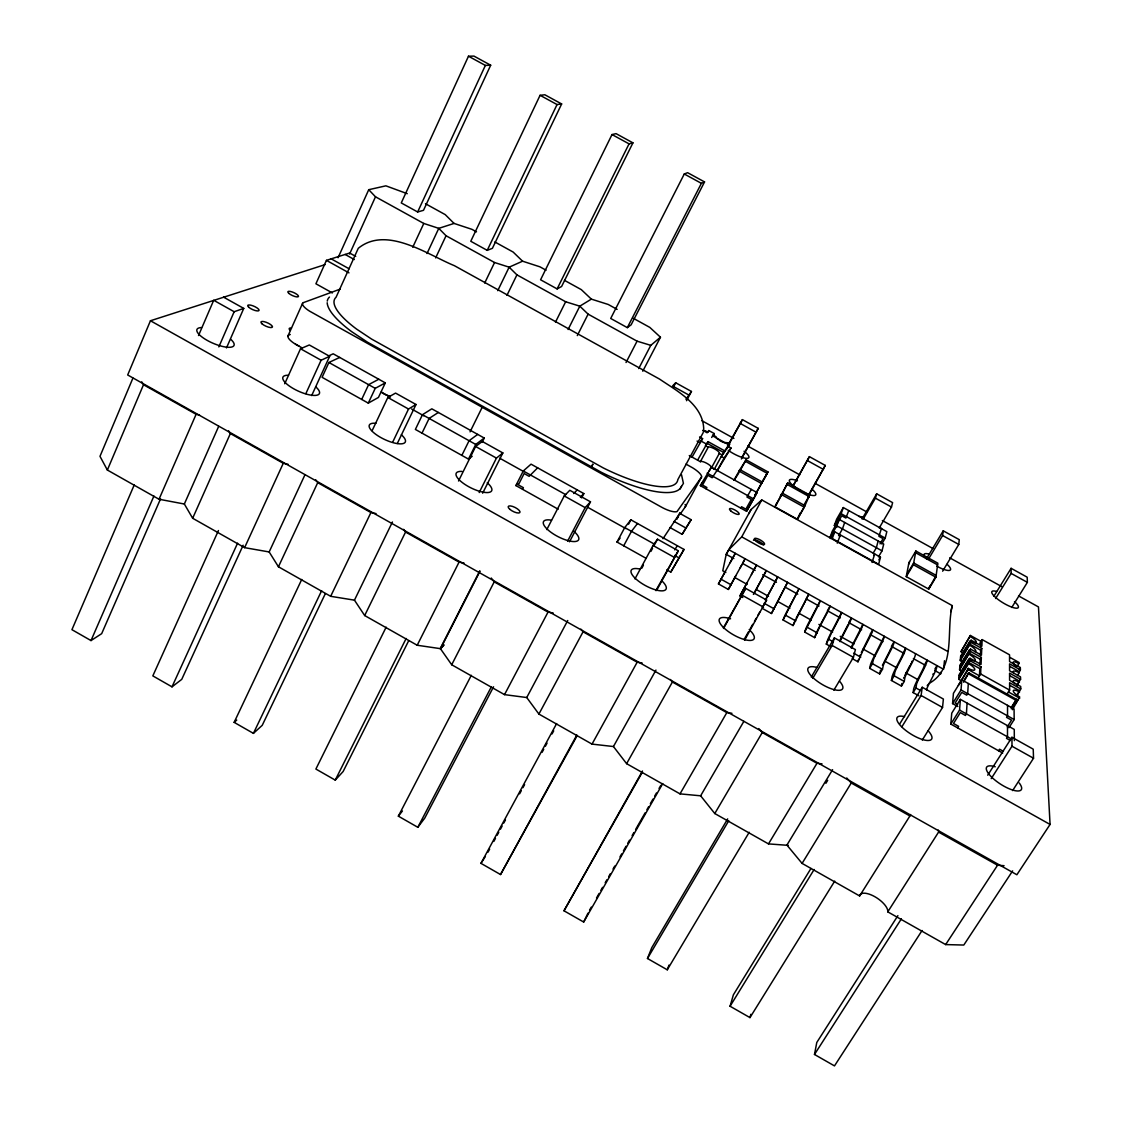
<?xml version="1.0" encoding="UTF-8"?>
<svg xmlns="http://www.w3.org/2000/svg" width="1122" height="1122" viewBox="0 0 1122 1122"><rect width="100%" height="100%" fill="white"/><g stroke="black" fill="none" stroke-linecap="round" stroke-linejoin="round"><path stroke-width="1.5" d="M1007.5 725.654L1007.486 736.817L1006.504 738.36L1010.347 740.52M1007.542 705.345L1007.528 715.85L1006.56 717.365L1011.539 720.142L1007.346 726.747M703.732 429.628C703.522 404.818 677.253 391.185 659.61 379.124L454.354 265.662C427.524 254.68 386.515 225.284 358.283 248.299L336.067 297.246A77.348 21.444 25.5 0 0 356.712 329.181L371.508 339.026L603.257 467.916A76.871 21.991 27.6 0 0 677.828 479.641L703.256 432.489M978.132 677.954L980.628 673.971L980.937 666.777L969.815 660.592L969.955 658.263L981.049 664.42L981.357 657.45L970.39 651.363L970.53 649.091L981.455 655.164L981.764 648.39L970.951 642.387L971.091 640.199L981.862 646.174L982.143 639.596L1009.548 654.813L1009.562 661.559L1020.347 667.562L1020.389 669.862L1017.528 675.584M979.787 668.628L979.464 675.837L968.202 669.568L968.286 668.375A7.391 2.132 31.6 0 0 974.836 669.553A7.391 2.132 31.6 0 0 968.595 663.621L968.665 662.443L979.787 668.628L980.937 666.777M979.983 664.519L980.221 659.273L981.357 657.45M980.404 655.276L980.642 650.185L981.764 648.39M980.824 646.314L981.049 641.377L970.404 635.473L961.007 651.658A7.041 2.006 31.4 0 1 962.564 652.611M967.08 703.115L966.407 713.887L965.425 715.457L960.306 712.596L953.49 723.48L958.609 726.341L957.627 727.883M968.314 683.494L967.683 693.648L966.729 695.163L961.764 692.4L955.145 703.003L957.627 704.392M968.819 660.101L968.889 658.923L959.212 674.532L958.833 679.329A7.363 2.188 31.7 0 1 960.474 680.325M961.091 670.746L959.576 669.834L969.268 653.186L980.221 659.273M969.408 650.9L969.478 649.778L959.941 665.178L959.576 669.834M963.363 662.625A7.139 2.062 31.5 0 0 960.306 660.606L969.843 644.196L980.642 650.185M969.983 641.98L970.053 640.886L960.656 656.104L960.306 660.606M961.007 651.658L970.404 635.473M963.602 682.218L968.805 672.779L1016.434 699.287L1011.231 708.753M1002.689 753.058L950.811 724.083L959.562 710.072L960.362 699.357L1014.26 729.412L1014.344 740.632M957.851 706.537L952.564 703.592L961.049 689.946L961.792 679.862L1014.078 708.992L1014.176 719.553L1008.973 727.701M958.356 685.416L968.286 668.375M950.811 724.083L951.751 713.171L960.362 699.357M952.564 703.592L953.434 693.326L968.202 669.568M922.284 740.057L942.536 707.449L943.378 699.048L922.228 687.253L899.676 723.985M942.634 571.182L958.777 544.451L959.254 539.654L943.237 530.818L926.463 558.826M928.567 683.719C956.589 668.824 945.79 630.901 952.312 605.642L761.768 499.935L751.067 509.528L748.669 513.834M944.472 660.732L943.574 669.301L728.809 549.696L726.214 554.338L722.778 570.803L725.836 572.5M940.951 672.19L940.769 673.859L934.682 670.479M901.948 726.677L921.12 695.5L922.228 687.253M928.357 559.317L942.606 535.517L943.237 530.818M935.916 577.213L937.838 563.188L915.875 551.028L908.932 562.669L906.253 576.638L928.75 589.12L935.916 577.213L913.364 564.717L915.875 551.028M913.14 692.597L915.973 687.982L916.548 684.125A10.771 1.374 -60.9 0 1 918.778 678.922L924.093 668.488A12.623 1.599 -60.9 0 0 926.856 661.7L927.081 660.115L924.121 665.907A6.998 0.884 -60.9 0 1 922.312 670.367L917.768 679.259A16.465 2.118 -60.9 0 0 913.715 688.712L913.14 692.597L918.89 695.794M929.801 585.965L929.605 587.339L936.169 575.418L913.687 562.963L906.59 574.857M928.75 589.12L929.016 587.283M915.538 653.691L915.286 655.262A12.608 1.501 -60.9 0 1 912.481 662.022L907.151 672.443A10.757 1.304 -60.9 0 0 904.893 677.618L904.248 681.433L901.429 686.061L891.387 680.451L892.088 676.65A16.451 1.879 -60.9 0 1 896.24 667.253L900.812 658.39A6.984 0.785 -60.9 0 0 902.677 653.958L905.664 648.193L905.384 649.75A12.608 1.431 -60.9 0 1 902.537 656.482L897.179 666.875A10.757 1.234 -60.9 0 0 894.907 672.05L894.192 675.823L891.387 680.451M901.429 686.061L901.85 683.494M915.019 552.739L914.795 554.002L915.566 552.697L937.599 564.899M909.619 561.799L908.61 564.38M922.074 930.517L834.488 1065.9L814.488 1054.47L816.788 1042.464L897.895 915.636M869.662 668.333L872.453 663.691L873.281 659.988A10.757 1.08 -60.9 0 1 875.623 654.855L881.008 644.491A12.594 1.248 -60.9 0 0 883.94 637.801L884.262 636.272L874.739 655.262A16.451 1.655 -60.9 0 0 870.504 664.603L869.662 668.333L879.69 673.929L882.481 669.287L883.266 665.556A10.757 1.15 -60.9 0 1 885.567 660.409L890.938 650.017A12.608 1.332 -60.9 0 0 893.827 643.313L894.136 641.77L891.373 646.356M879.69 673.929L880.461 670.157M852.257 658.614L857.979 661.812L861.654 653.509A10.743 1.01 -60.9 0 1 864.024 648.39L869.424 638.039A12.594 1.164 -60.9 0 0 872.397 631.377L872.762 629.863L870.027 634.449M857.979 661.812L858.582 659.343M880.447 557.171L878.652 564.31L832.258 538.574L834.684 531.786L880.447 557.171L878.849 559.864M878.484 556.877L882.018 550.86L883.715 544.086L839.116 519.374L832.244 531.281L829.859 537.873L836.816 525.811L839.116 519.374M881.766 543.974L885.216 538.097L886.829 531.646L843.323 507.565L836.619 519.22L834.347 525.475L837.096 527.003M833.856 690.184L853.435 657.338L855.399 649.596L834.375 637.871L811.276 677.057M879.255 527.943L891.485 507.046L892.607 502.628L876.675 493.82L862.047 519.009M950.741 611.714L952.312 605.642M878.133 540.986L876.366 547.732L873.225 553.076M881.387 528.63L878.933 536.344L883.07 538.644L879.999 543.861M810.954 868.47L733.367 994.849L730.071 1006.238L749.973 1017.612L750.842 1014.316M869.746 635.613L863.183 648.825A16.437 1.529 -60.9 0 0 862.215 650.704M926.506 689.89L926.548 689.707A10.771 1.445 -60.9 0 1 928.75 684.49L934.051 674.042A12.623 1.669 -60.9 0 0 936.772 667.225L936.982 665.627L934.878 669.049M812.735 678.361L832.145 645.459L834.375 637.871M863.239 519.079L875.398 498.154L876.675 493.82M826.311 644.126L830.14 635.922A10.743 0.785 -60.9 0 1 832.58 630.859L838.036 620.536A12.58 0.912 -60.9 0 0 841.135 613.958L841.57 612.5L831.837 631.335A16.423 1.206 -60.9 0 0 827.405 640.55L826.311 644.126L830.589 646.524M680.297 513.988L685.57 506.429L701.629 476.822A15.428 4.292 28.4 0 0 692.723 467.874L686.019 464.129M804.684 632.051L816.606 608.601A12.58 0.743 -60.9 0 0 819.775 602.065L820.266 600.635L810.435 619.4A16.409 0.982 -60.9 0 0 805.891 628.544L804.684 632.051L814.656 637.633L818.541 629.456A10.729 0.701 -60.9 0 1 821.009 624.407L826.493 614.113A12.58 0.813 -60.9 0 0 829.621 607.549L830.098 606.104L827.405 610.705M814.656 637.633L815.82 634.084M844.684 522.459L842.454 528.939L838.583 535.643M848.751 510.58L845.89 518.041L841.752 515.769L836.479 524.928M834.347 525.475L841.135 513.694L843.323 507.565M783.072 619.989L798.99 588.784L789.047 607.479A16.395 0.757 -60.9 0 0 784.418 616.567L783.072 619.989L793.044 625.557L808.794 594.253L806.129 598.853M727.673 818.892L651.756 947.697L647.478 958.497L667.267 969.801L668.993 965.102M793.044 625.557L794.334 622.093M805.736 599.947L804.979 601.602M826.97 612.009L826.325 613.496M840.013 641.644L840.083 641.461A10.743 0.856 -60.9 0 1 842.496 636.384L847.952 626.062A12.58 0.982 -60.9 0 0 850.995 619.456L851.416 617.984L848.695 622.57M771.459 613.51L787.532 582.402L771.459 613.51L762.918 608.741M848.134 624.407L841.724 636.861A16.423 1.304 -60.9 0 0 839.859 640.508M325.1 264.61L150.446 320.752L127.684 374.972L1016.869 874.753L1050.066 824.446L1038.467 606.932L1018.58 595.922M132.915 378.114L99.984 456.331L107.361 470.034L159.029 499.248L184.345 504.016L192.661 518.266L244.61 547.648L269.168 551.954L278.438 566.778L330.667 596.315L354.454 600.158L364.678 615.543L417.202 645.248L440.203 648.628L443.695 644.926M107.361 470.034L143.504 384.734L141.751 381.845M134.247 484.9L71.934 629.68L91.008 640.578L101.667 633.664L160.572 498.813M198.524 335.534L213.699 300.289L234.161 311.72L243.755 308.41L223.544 297.134M91.008 640.578L153.924 496.036M218.846 346.894L234.161 311.72M744.601 640.255L766.592 600.06L745.695 588.405L723.381 627.871M809.032 494.984L825.273 465.42L809.411 456.654L793.086 485.63M159.029 499.248L196.112 414.298L199.492 415.056M226.49 347.932L243.755 308.41M184.345 504.016L218.692 426.318M808.738 496.695L808.247 497.817L808.99 496.499L787.013 484.339L786.284 485.658M804.264 507.214L809.649 495.012L787.742 482.895L774.965 506.849L797.391 519.29L804.264 507.214L781.768 494.746L774.965 506.849M192.661 518.266L230.361 433.555L228.593 430.848M797.391 519.29L800.196 513.02M287.975 335.941L302.547 303.417M355.716 256.391L349.657 253.025L326.432 260.36L315.913 283.782L332.378 292.94M338.073 257.737L368.731 189.702L385.884 185.831L407.258 193.685M218.453 530.524L152.83 675.893L172.003 686.846L181.736 679.371L243.151 545.222M284.722 383.752L300.514 348.746L309.307 344.973L329.644 356.319L311.678 395.575M349.573 254.077L375.491 196.799L368.731 189.702M172.003 686.846L237.598 543.16M305.871 393.598L321.102 360.232L329.644 356.319M468.477 56.212L401.269 202.928L417.65 211.974L423.499 210.319L490.679 65.216L473.961 56.1L468.477 56.212L485.363 65.427L490.679 65.216M339.7 357.441L328.9 362.49L322.098 377.315L368.297 403.121L378.451 397.44L385.309 382.883L333.192 353.809L328.522 355.955M244.61 547.648L283.277 463.288L288.186 464.34M417.65 211.974L485.363 65.427M269.168 551.954L304.946 474.802M412.756 247.233L423.793 223.46L438.772 228.355L446.051 235.746L494.564 262.52L509.136 267.176L516.919 274.862L565.656 301.762L579.808 306.166L588.11 314.146L637.072 341.172L650.788 345.338L660.465 337.217L649.792 327.386L633.467 318.382M278.438 566.778L317.722 482.656L315.745 479.823M427.005 253.544L438.772 228.355L454.073 223.432L471.941 229.337L476.513 231.861M361.691 399.432L368.605 384.65L378.787 379.236M435.645 257.906L446.051 235.746M368.297 403.121L375.225 388.352L385.309 382.883M325.324 593.678L262.225 725.331L253.418 733.367L234.147 722.358L301.748 579.443M372.125 430.666L387.833 397.483L395.561 393.093L416.01 404.495L397.314 443.485M540.075 95.3L470.777 241.272L487.228 250.36L492.404 248.313L561.645 103.953L544.857 94.781L540.075 95.3L557.045 104.556L561.645 103.953M253.418 733.367L321.649 590.691M392.686 442.166L408.52 409.025L416.01 404.495M487.228 250.36L557.045 104.556M330.667 596.315L370.919 512.558L376.024 513.581M484.704 283.025L494.564 262.52M482.109 442.391L484.255 438.057L431.816 408.815L422.461 414.705L415.378 429.431L468.491 459.094L472.18 456.275M422.012 433.134L429.123 418.422L438.351 412.461M497.747 290.668L509.136 267.176L522.572 261.188L539.934 266.826L546.063 270.206M642.471 771.01L564.001 910.798L583.678 922.046L587.97 913.168M723.592 628.488L745.695 588.405M793.1 486.163L809.411 456.654M354.454 600.158L392.434 521.982M506.962 295.324L516.919 274.862M742.792 597.507L739.959 595.922L756.509 565.123L751.417 574.506M364.678 615.543L405.561 532.038L403.597 529.36M612.009 134.556L540.58 279.785L557.129 288.915L561.603 286.489L632.934 142.845L616.062 133.644L612.009 134.556L629.049 143.854L632.934 142.845M470.062 431.858L482.194 407.272M461.843 455.378L469.08 440.722L477.692 434.396M468.491 459.094L475.742 444.438L484.255 438.057M386.15 627.17L315.885 769.047L335.254 780.113L343.136 771.515L408.66 640.802M458.533 481.001L475.63 446.486L482.292 441.465L502.852 452.937L482.656 493.203M557.129 288.915L629.049 143.854M555.488 322.154L565.656 301.762M335.254 780.113L406.15 638.474M479.192 492.558L496.443 458.099L502.852 452.937M753.998 593.664L761.88 579.106M568.083 329.531L579.808 306.166L591.364 299.125L608.236 304.469L617.142 309.377M765.821 599.569L777.728 576.946L765.316 600.004M417.202 645.248L459.066 562.108L463.989 563.02M577.297 335.59L588.11 314.146M775.919 505.124L776.508 503.96L775.751 505.293M781.655 493.764L780.365 496.19M781.207 495.714L787.742 482.895M825.932 614.295L821.08 623.453M558.181 509.206L515.882 485.574L523.287 470.974L531.043 464.157L583.833 493.582L581.589 497.888M804.797 601.981L803.885 603.748M440.203 648.628L479.683 571.014M788.289 845.357L768.5 843.898L714.784 813.534L700.633 795.807L680.016 793.871L626.609 763.661L613.439 746.537L592.023 744.11L538.911 714.069L526.737 697.533L504.521 694.63L451.703 664.757L440.511 648.797L479.992 571.196M522.557 489.29L523.371 487.677L518.364 484.886L524.128 473.526L529.149 476.331L537.634 467.832M684.28 173.994L610.705 318.466L627.324 327.638L631.125 324.819L704.546 181.918L687.59 172.676L684.28 173.994L701.39 183.335L704.546 181.918M451.703 664.757L494.213 581.869L491.254 578.026M627.324 327.638L701.39 183.335M906.169 672.793L909.97 665.388M725.485 571.14L718.445 583.917L728.36 589.457L735.723 575.937M728.36 589.457L734.377 578.363M626.034 362.532L637.072 341.172M493.554 686.804L424.761 818.106L417.819 827.293L398.352 816.157L471.31 675.318M546.807 529.584L564.24 495.938L569.808 490.286L590.481 501.815L569.527 541.8M638.713 368.577L650.788 345.338M884.655 660.802L889.255 651.938A6.984 0.743 -60.9 0 0 890.167 650.087M642.766 371.2L660.465 337.217M417.819 827.293L491.422 686.692M567.578 541.211L585.165 507.621L590.481 501.815M504.521 694.63L548.027 612.107L553.132 612.977M674.084 385.856L675.71 382.77L691.447 391.466L686.524 400.708M526.737 697.533L567.732 620.508M685.977 399.348L691.447 391.466M753.395 594.38L760.982 580.467M646.132 558.335L617.002 542.052L624.73 527.578L630.887 519.823L683.999 549.443L670.788 572.108L666.749 569.85M628.601 524.114L630.887 519.823M623.706 545.811L631.462 531.337L637.506 523.525M538.911 714.069L583.061 631.798L580.916 629.147M718.445 583.917L724.223 573.412M803.618 604.225L798.906 612.977A16.409 0.856 -60.9 0 0 796.157 618.25M692.064 457.089L702.582 438.618L699.581 436.949M702.582 438.618L699.876 442.629L697.071 441.072M711.643 437.468L714.251 433.569L708.838 430.568L707.94 432.236L705.233 430.736A6.185 1.585 28.3 0 1 702.933 430.75M697.604 460.16L708.108 441.675L724.7 450.862L728.893 444.845L712.554 435.799L714.251 433.569M707.197 443.358L723.774 452.545L722.105 454.943L719.314 453.4A6.353 1.669 28.5 0 0 714.742 448.968A6.353 1.669 28.5 0 0 708.206 447.243L705.415 445.7L708.108 441.675M576.974 735.99L500.538 874.543L480.959 863.351L556.638 723.564M634.954 578.91L653.032 545.488L657.506 539.205L678.291 550.804L656.566 590.509M487.986 852.201L489.655 849.13M493.82 841.444L495.475 838.372M497.144 835.301L498.799 832.229M500.468 829.158L502.137 826.087M503.792 823.015L505.461 819.944M519.598 793.829L521.267 790.758M522.936 787.686L524.591 784.615M542.066 752.357L543.721 749.286M545.39 746.214L547.059 743.143M552.052 733.928L553.707 730.857M641.77 568.265L643.425 565.207M650.872 551.449L652.527 548.378M654.196 545.32L657.506 539.205M689.273 455.546L700.366 461.703L708.206 447.243M728.809 549.696L741.74 536.863L761.768 499.935M761.249 579.976L766.298 570.579L762.301 578.335M700.338 485.672L711.32 467.215L757.041 492.572L746.565 511.337L700.338 485.672L703.732 480.819M709.076 471.352L711.32 467.215M714.518 468.954L711.46 467.846L719.314 453.4M714.223 469.389L722.105 454.943M722.722 454.48L724.7 450.862M727.491 445.897L742.413 419.642L758.22 428.366L741.376 458.996M729.034 444.172L742.413 419.642M726.944 448.421L728.893 444.845M728.052 447.033L729.595 444.214L726.888 442.713A6.199 1.585 28.5 0 1 719.146 440.189M706.117 488.869L706.874 487.481L702.54 485.083L707.856 475.321L712.19 477.734L717.028 470.384M742.68 563.314L745.092 558.77L740.225 567.662M669.946 527.508L682.148 534.31L691.124 519.696L679.736 513.357M724.111 458.014L717.295 470.497L730.997 448.001L728.29 446.5L721.334 456.472L724.111 458.014L730.997 448.001M691.124 519.696L682.148 534.31M500.538 874.543L576.848 735.008M655.851 590.593L678.291 550.804M670.788 572.108L683.999 549.443M746.845 583.047L739.959 595.922M741.712 457.706L758.22 428.366M741.866 564.815L733.886 579.134M733.998 480.16L739.931 469.613L762.287 482.011M739.426 471.773L746.116 459.838L767.953 471.927L754.699 495.615L767.168 473.344L745.246 461.198M592.023 744.11L637.17 662.218L642.093 662.976M731.32 560.551L735.317 553.328L724.055 573.651M751.067 509.528L726.214 554.338L733.83 558.574M730.156 562.655L730.899 561.337M740.772 508.126L741.544 506.737L745.892 509.15L751.291 499.43L746.943 497.018L751.319 489.402M613.439 746.537L655.949 670.086M746.565 511.337L757.041 492.572M626.609 763.661L672.401 682.022L670.269 679.483M767.953 471.927L761.445 483.484L739.019 471.058L746.116 459.838M781.782 494.578L782.539 493.231L804.951 505.643L798.107 517.705M564.001 910.798L642.415 772.076M807.994 495.882L825.273 465.42M803.787 505.335L809.649 495.012M589.555 910.166L591.294 907.123M596.511 897.993L599.12 893.435M600.859 890.391L602.584 887.348M605.193 882.776L606.932 879.732M608.671 876.689L610.41 873.645M613.019 869.087L614.758 866.044M619.961 856.913L621.7 853.87M623.439 850.827L626.048 846.254M627.787 843.211L629.526 840.168M632.121 835.61L633.86 832.566M635.599 829.523L645.15 812.791M646.889 809.747L648.628 806.704M650.367 803.661L652.976 799.088M654.715 796.045L656.454 793.002M659.049 788.443L660.788 785.4M744.096 639.47L748.416 631.896M750.155 628.853L752.75 624.309M754.475 621.279L756.214 618.25M757.939 615.221L759.678 612.191M762.273 607.633L766.592 600.06M583.678 922.046L662.751 783.577M680.016 793.871L726.818 712.61L731.951 713.297M830.771 538.56L834.684 531.786M839.607 536.316L840.392 534.956L837.25 543.16M700.633 795.807L743.858 721.348M714.784 813.534L762.259 732.526L758.809 728.571M873.926 555.348L874.711 553.988L872.046 562.459M647.478 958.497L728.753 820.715M667.267 969.801L749.201 832.286M906.253 576.638L913.364 564.717M768.5 843.898L816.984 763.283L822.019 763.872M832.58 769.678L786.915 845.076L802.09 863.407L859.634 895.945A16.423 6.774 34.1 0 1 874.837 896.702A16.423 6.774 34.1 0 1 887.783 911.863L945.65 944.584L963.798 945.047L1012.633 870.868M825.89 783.31L827.685 780.351M802.09 863.407L851.247 783.002L846.731 777.981M730.071 1006.238L814.137 869.494M993.924 596.175L1011.118 568.321L1027.191 577.199L1027.373 582.36L1011.749 607.479M995.607 598.531L1011.132 573.398L1011.118 568.321M960.572 657.226L971.091 640.199M960.39 659.47L970.951 642.387M959.857 666.342L970.53 649.091M959.675 668.656L970.39 651.363M959.114 675.739L969.955 658.263M979.787 643.397L982.143 639.596M958.931 678.123L969.815 660.592M958.833 679.329L968.595 663.621M749.973 1017.612L834.712 881.121M963.7 680.998L968.805 672.779M859.634 895.945L909.9 815.96A16.704 6.101 33.2 0 1 910.601 814.53M734.167 480.286L738.697 473.091M1017.402 666.384L1019.099 662.513L1009.968 657.436M1019.225 669.343L1020.347 667.562M1007.093 694.083L1009.618 690.1L1009.604 682.723L1020.754 688.922L1016.883 695.023M1016.756 685.276L1020.571 679.259L1020.529 676.875L1009.576 670.788L1009.562 663.845L1020.389 669.862M1016.77 686.468L1019.421 681.068L1009.814 675.725M1016.897 696.271L1019.589 690.759L1009.828 685.332M1011.231 707.477L1016.434 699.287M1012.409 708.431L1014.232 705.57M1016.055 702.709L1018.79 698.417M1012.423 709.707L1019.702 696.972A7.447 2.118 32.1 0 1 1013.236 690.928A7.447 2.118 32.1 0 1 1019.603 691.994M887.783 911.863L938.581 832.089A16.704 6.101 33.2 0 0 938.244 830.07M998.58 750.758L999.576 749.216L1003.419 751.361M987.711 775.204L1011.946 737.294L1033.222 749.159L1033.53 758.234L1012.605 790.589M814.488 1054.47L901.387 918.834M991.217 778.626L1011.988 746.214L1011.946 737.294M480.959 863.351L485.391 856.479M679.834 489.206L683.424 483.372L681.517 474.732M945.65 944.584L997.556 865.23L1004.078 865.693M674.645 549.836L677.351 545.741M662.976 538.728L680.072 512.88L676.622 519.22L678.459 516.597M727.996 446.514L729.595 444.214M701.587 476.99L677.001 511.59A15.568 4.656 28.3 0 1 661.209 506.976L309.574 311.145A16.788 4.754 24.6 0 1 302.94 302.786L340.261 289.097M708.838 430.568L707.112 432.783L702.667 430.329M617.002 542.052L620.129 538.083M398.352 816.157L402.433 810.996M440.511 648.797L443.989 645.094M580.369 497.242L583.833 493.582M573.707 493.526L577.213 489.907M675.71 382.77L672.513 386.024L688.403 394.79M684.869 507.439L685.626 506.26A15.329 4.53 28.4 0 0 685.093 504.451M515.882 485.574L518.126 483.568M234.147 722.358L236.728 720.1M482.165 407.3L483.175 406.599M290.247 334.482L288.382 335.268A16.676 5.021 24.4 0 0 294.876 343.823L299.223 346.277M425.49 203.741L445.238 214.625L454.073 223.432M494.816 241.959L513.133 252.043L522.572 261.188M564.464 280.346L581.308 289.63L591.364 299.125M375.491 196.799L423.793 223.46M739.861 423.232L755.807 432.054M807.489 460.623L823.506 469.473M875.398 498.154L891.485 507.046M942.606 535.517L958.777 544.451M1011.132 573.398L1027.373 582.36M701.783 420.638L733.914 438.422M747.687 446.037L799.734 474.83M815.035 483.302L867.068 512.095M882.369 520.552L932.873 548.504M949.703 557.816L1001.736 586.61M713.34 435.224L716.046 436.724A6.199 1.585 28.5 0 0 717.94 439.333M841.135 513.694L885.216 538.097M700.787 440.918L706.341 444.003M836.816 525.811L882.018 550.86M345.141 254.456L354.3 259.533M331.2 258.859L349.124 268.789M326.432 260.36L348.984 272.87M707.169 473.119L753.521 498.841M1009.786 666.384L1019.267 671.657M1020.571 679.259L1009.576 673.144L1009.59 680.297L1020.711 686.482L1020.754 688.922M741.74 536.863L947.711 651.447M980.628 673.971L1009.618 690.1M1008.44 691.951L1019.716 698.235M968.735 673.985L1016.448 700.549M674.084 521.407L685.654 527.859M742.96 563.665L755.134 570.453M762.736 574.688L776.438 582.318M785.568 587.395L797.742 594.183M806.872 599.274L819.032 606.048M828.162 611.139L840.336 617.913M849.466 623.005L861.64 629.779M870.77 634.87L882.944 641.658M892.074 646.735L904.248 653.523M913.378 658.6L925.552 665.388M961.049 689.946L1014.176 719.553M734.98 577.606L747.196 584.422M756.34 589.527L768.542 596.329M777.7 601.434L789.902 608.236M799.06 613.341L811.262 620.157M818.892 624.407L832.622 632.065M840.252 636.314L853.982 643.972M863.141 649.077L875.342 655.879M884.487 660.984L896.702 667.8M905.847 672.905L918.062 679.708M959.562 710.072L1011.609 739.103M721.067 579.233L730.997 584.772M764.166 603.285L774.138 608.839M785.765 615.333L795.736 620.901M807.391 627.394L817.377 632.976M829.046 639.484L833.337 641.868M853.604 653.172L860.756 657.169M872.453 663.691L882.481 669.287M894.192 675.823L904.248 681.433M915.973 687.982L920.278 690.381M328.9 362.49L375.225 388.352M422.461 414.705L475.742 444.438M523.287 470.974L565.726 494.648M624.73 527.578L653.944 543.875M674.645 555.432L678.698 557.69M295.507 344.202L302.253 347.974M381.242 392.055L390.358 397.132M411.634 408.997L423.779 415.785M499.711 458.197L524.03 471.773M587.858 507.382L625.852 528.588M300.514 348.746L321.102 360.232M387.833 397.483L408.52 409.025M475.63 446.486L496.443 458.099M564.24 495.938L585.165 507.621M653.032 545.488L674.084 557.241M742.343 595.333L763.507 607.142M832.145 645.459L853.435 657.338M921.12 695.5L942.536 707.449M1011.988 746.214L1033.53 758.234M150.446 320.752L1050.066 824.446M143.504 384.734L196.112 414.298M230.361 433.555L283.277 463.288M317.722 482.656L370.919 512.558M405.561 532.038L459.066 562.108M494.213 581.869L548.027 612.107M583.061 631.798L637.17 662.218M672.401 682.022L726.818 712.61M762.259 732.526L816.984 763.283M851.247 783.002L909.9 815.96M938.581 832.089L997.556 865.23M969.184 654.322L970.712 655.234A7.279 2.062 31.5 0 1 973.475 660.746M290.261 330.401A6.157 1.823 24.3 0 1 291.468 328.101M230.922 339.475A20.182 6.325 23.3 0 1 227.275 347.231A20.182 6.325 23.3 0 1 201.988 337.007A20.182 6.325 23.3 0 1 201.469 327.568M315.899 386.978A20 6.437 24.2 0 1 312.786 395.365A20 6.437 24.2 0 1 287.316 384.481A20 6.437 24.2 0 1 288.494 375.267M744.054 451.226A15.035 3.857 28.6 0 1 746.382 458.351A15.035 3.857 28.6 0 1 728.262 450.329M725.415 442.503A15.035 3.857 28.6 0 1 729.454 443.442M401.339 434.747A19.873 6.536 25.2 0 1 398.829 443.793A19.873 6.536 25.2 0 1 373.191 432.236A19.873 6.536 25.2 0 1 375.94 423.289M487.243 482.769A19.789 6.62 26.3 0 1 485.994 492.544A19.789 6.62 26.3 0 1 460.539 481.1A19.789 6.62 26.3 0 1 462.04 471.436M573.623 531.057A19.775 6.676 27.4 0 1 572.725 541.505A19.775 6.676 27.4 0 1 546.779 528.757A19.775 6.676 27.4 0 1 551.491 520.187M661.756 580.761A19.817 6.718 28.6 0 1 659.526 590.705A19.817 6.718 28.6 0 1 633.916 576.974A19.817 6.718 28.6 0 1 640.003 569.092M749.159 629.61A19.93 6.732 29.8 0 1 747.336 640.213A19.93 6.732 29.8 0 1 721.278 625.066A19.93 6.732 29.8 0 1 730.59 618.811M839.537 681.222A20.098 6.732 30.9 0 1 835.119 689.89A20.098 6.732 30.9 0 1 810.336 674.855A20.098 6.732 30.9 0 1 816.732 667.394M928.048 730.717A20.336 6.704 32 0 1 925.089 740.183A20.336 6.704 32 0 1 900.082 725.177A20.336 6.704 32 0 1 904.598 716.635M389.586 395.912A6.199 1.921 25.2 0 1 381.592 392.279M811.851 489.066A15.091 3.871 29.3 0 1 814.867 495.447A15.091 3.871 29.3 0 1 802.314 491.702M800.94 490.973A15.091 3.871 29.3 0 1 789.411 481.296A15.091 3.871 29.3 0 1 797.447 480.777M1019.239 782.988A20.645 6.662 33 0 1 1012.843 790.098A20.645 6.662 33 0 1 988.636 773.731A20.645 6.662 33 0 1 995.256 766.775M858.919 516.4A15.189 3.871 29.9 0 1 864.164 517.705M879.9 527.116A15.189 3.871 29.9 0 1 881.794 529.065M947.066 564.282A15.301 3.871 30.5 0 1 949.394 570.425A15.301 3.871 30.5 0 1 936.73 566.161M925.44 557.676A15.301 3.871 30.5 0 1 929.24 554.156M1014.498 601.616A15.442 3.857 31.1 0 1 1014.26 607.886A15.442 3.857 31.1 0 1 995.06 596.974A15.442 3.857 31.1 0 1 996.574 591.434M681.447 486.303A82.846 23.828 27.6 0 1 601.392 472.32L367.567 342.252L351.565 331.579A83.351 23.225 25.5 0 1 327.189 302.744M327.273 301.103A83.351 23.225 25.5 0 1 329.489 297.064M753.451 540.271A5.848 1.711 29.3 0 1 757.981 540.902A5.848 1.711 29.3 0 1 763.367 544.801M850.995 647.815A16.437 1.431 -60.9 0 1 853.281 643.299L862.902 624.379L862.523 625.866A12.594 1.08 -60.9 0 1 859.508 632.499L854.08 642.85A10.743 0.94 -60.9 0 0 851.696 647.941M859.859 655.669A16.437 1.529 -60.9 0 1 860.181 654.939M861.331 652.485A16.437 1.529 -60.9 0 1 861.752 651.616M816.283 632.99A16.423 1.08 -60.9 0 1 816.564 632.359M817.223 630.971A16.423 1.08 -60.9 0 1 819.326 626.777M819.803 625.852A16.423 1.08 -60.9 0 1 820.308 624.912M891.036 647.983A6.984 0.743 -60.9 0 1 890.363 649.666M882.425 665.346A16.451 1.767 -60.9 0 1 883.252 663.593M883.701 662.681A16.451 1.767 -60.9 0 1 884.178 661.756M794.811 621.013A16.409 0.856 -60.9 0 1 795.428 619.723M927.221 685.766A16.479 2.216 -60.9 0 1 927.712 684.799M933.322 673.593A6.998 0.926 -60.9 0 1 932.929 674.476M911.99 661.223A6.984 0.827 -60.9 0 1 911.639 662.05M910.98 663.425A6.984 0.827 -60.9 0 1 910.727 663.915M903.589 678.179A16.465 1.992 -60.9 0 1 903.967 677.351M904.781 675.598A16.465 1.992 -60.9 0 1 905.678 673.747M700.366 461.703A6.339 1.725 28.5 0 1 706.916 463.372A6.339 1.725 28.5 0 1 711.46 467.846M969.773 645.304A7.167 2.006 31.4 0 1 974.934 651.644M972.157 660.409A7.279 2.062 31.5 0 1 970.642 659.806M970.334 636.539A7.055 1.949 31.3 0 1 975.902 641.013A7.055 1.949 31.3 0 1 974.429 642.654M973.139 642.303A7.055 1.949 31.3 0 1 971.652 641.7M1016.125 666.173A7.111 1.949 31.8 0 1 1013.236 662.036A7.111 1.949 31.8 0 1 1019.127 663.635M1013.951 673.326A7.223 2.006 31.9 0 1 1019.281 672.807M1015.031 683.887A7.335 2.062 32 0 1 1013.643 680.507A7.335 2.062 32 0 1 1019.449 682.26M591.504 466.794L592.823 464.298L591.504 466.794M262.029 323.837A6.255 1.865 24 0 0 271.959 327.442A6.255 1.865 24 0 0 266.138 322.266A6.255 1.865 24 0 0 262.029 323.837M731.235 511.309A5.526 1.571 28.9 0 0 739.146 514.142A5.526 1.571 28.9 0 0 732.596 508.953A5.526 1.571 28.9 0 0 731.235 511.309M288.859 293.389A5.834 1.641 24.4 0 0 298.073 296.825A5.834 1.641 24.4 0 0 292.562 292.085A5.834 1.641 24.4 0 0 288.859 293.389M509.767 509.262A6.578 2.23 26.8 0 0 519.781 512.642A6.578 2.23 26.8 0 0 512.698 506.457A6.578 2.23 26.8 0 0 509.767 509.262M248.747 307.246A6.185 1.809 23.9 0 0 258.565 310.836A6.185 1.809 23.9 0 0 252.857 305.787A6.185 1.809 23.9 0 0 248.747 307.246M755.33 540.566A5.848 1.711 29.3 0 0 764.222 544.619A5.848 1.711 29.3 0 0 758.879 539.261A5.848 1.711 29.3 0 0 755.33 540.566"/></g></svg>
